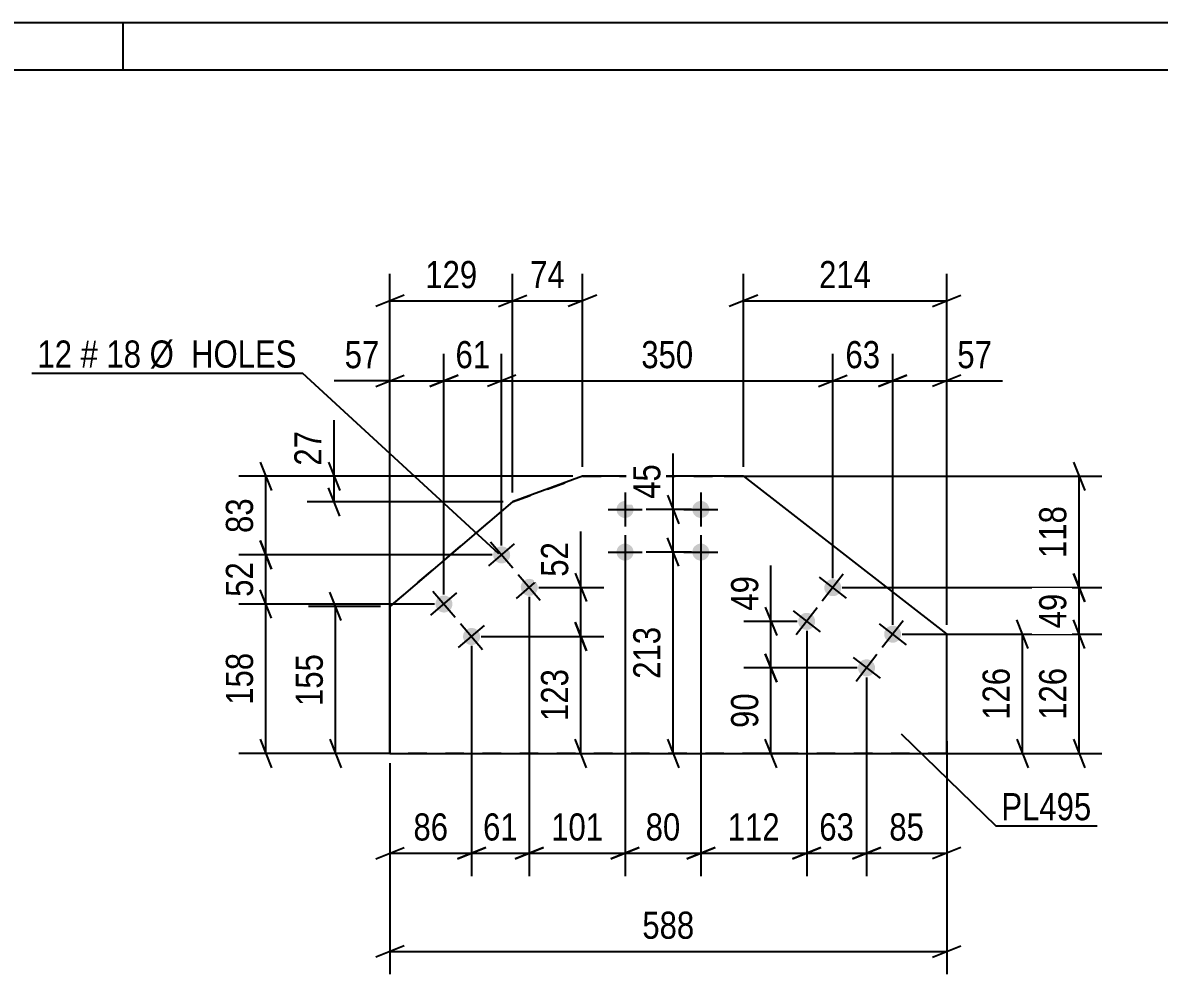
# Model space of a CAD drawing. Header units: millimetres. Extents: x 0 to 841, y 0 to 594.
# Drawn here: x 410.4 to 530.4, y 493.6 to 594 of the extents above; entities that cross this region are included whole.
import ezdxf

# ---------------------------------------------------------------- set-up
doc = ezdxf.new("R2010")
doc.units = ezdxf.units.MM
doc.linetypes.add('DXK_LINE_DOT2', pattern=[3.9198, 1.9599, -1.9599])
doc.styles.add('Arial Narrow', font='ARIALN.TTF', dxfattribs={"height": 0.2})

# ---------------------------------------------------------------- blocks, each defined once
blk = doc.blocks.new('Unknown-570386953-1113')
at = {"color": 5, "linetype": 'Continuous'}
for p, q in [((841, 594), (0, 594)), ((421, 589), (421, 594)), ((836, 589), (5, 589))]:
    blk.add_line(p, q, dxfattribs=at)
blk = doc.blocks.new('Bolt-570386953-1260 - 1209')
at = {"linetype": 'Continuous'}
for points in [[(460.27, 538.42), (460.41, 538.55), (460.57, 538.65), (460.75, 538.71), (460.93, 538.74), (461.12, 538.72), (461.3, 538.67), (461.47, 538.58), (461.61, 538.46), (461.73, 538.31), (461.81, 538.14), (461.85, 537.96), (461.86, 537.77), (461.82, 537.58), (461.75, 537.41), (461.65, 537.25), (461.51, 537.12), (461.35, 537.02), (461.17, 536.96), (460.99, 536.94), (460.8, 536.95), (460.62, 537), (460.45, 537.09), (460.31, 537.21), (460.19, 537.36), (460.11, 537.53), (460.07, 537.71), (460.06, 537.9), (460.1, 538.09), (460.17, 538.26)], [(463.19, 534.99), (463.33, 535.12), (463.49, 535.22), (463.66, 535.28), (463.85, 535.31), (464.04, 535.29), (464.22, 535.24), (464.38, 535.15), (464.53, 535.03), (464.64, 534.88), (464.72, 534.71), (464.77, 534.53), (464.77, 534.34), (464.74, 534.16), (464.67, 533.98), (464.56, 533.83), (464.43, 533.7), (464.27, 533.6), (464.09, 533.53), (463.9, 533.51), (463.72, 533.52), (463.54, 533.58), (463.37, 533.67), (463.23, 533.79), (463.11, 533.94), (463.03, 534.11), (462.99, 534.29), (462.98, 534.48), (463.01, 534.66), (463.08, 534.84)], [(454.18, 533.23), (454.32, 533.36), (454.48, 533.46), (454.66, 533.52), (454.84, 533.55), (455.03, 533.54), (455.21, 533.48), (455.38, 533.39), (455.52, 533.27), (455.63, 533.12), (455.72, 532.95), (455.76, 532.77), (455.77, 532.58), (455.73, 532.4), (455.66, 532.22), (455.56, 532.07), (455.42, 531.94), (455.26, 531.84), (455.08, 531.78), (454.9, 531.75), (454.71, 531.76), (454.53, 531.82), (454.36, 531.91), (454.22, 532.03), (454.1, 532.18), (454.02, 532.35), (453.98, 532.53), (453.97, 532.72), (454, 532.9), (454.08, 533.08)], [(457.1, 529.81), (457.24, 529.94), (457.4, 530.03), (457.57, 530.1), (457.76, 530.12), (457.95, 530.11), (458.13, 530.06), (458.29, 529.97), (458.44, 529.84), (458.55, 529.7), (458.63, 529.53), (458.68, 529.34), (458.68, 529.16), (458.65, 528.97), (458.58, 528.8), (458.47, 528.64), (458.34, 528.51), (458.18, 528.41), (458, 528.35), (457.81, 528.32), (457.62, 528.34), (457.44, 528.39), (457.28, 528.48), (457.14, 528.6), (457.02, 528.75), (456.94, 528.92), (456.89, 529.1), (456.89, 529.29), (456.92, 529.48), (456.99, 529.65)]]:
    blk.add_hatch(color=1, dxfattribs=at).paths.add_polyline_path(points)
at = {"color": 1, "linetype": 'Continuous'}
for p, q in [((459.59, 536.67), (462.33, 539)), ((459.79, 539.21), (462.13, 536.46)), ((462.51, 533.24), (465.25, 535.58)), ((462.71, 535.78), (465.04, 533.04)), ((453.7, 534.02), (456.04, 531.28)), ((453.5, 531.48), (456.24, 533.82)), ((456.42, 528.06), (459.16, 530.39)), ((456.62, 530.59), (458.95, 527.85))]:
    blk.add_line(p, q, dxfattribs=at)
blk = doc.blocks.new('Part-570386953-1227 - 1209')
at = {"color": 2, "linetype": 'Continuous'}
for p, q in [((469.49, 546.13), (462.12, 543.42)), ((486.49, 546.13), (469.49, 546.13)), ((469.49, 546.13), (469.49, 546.13)), ((486.49, 546.13), (507.94, 529.47)), ((462.12, 543.42), (449.17, 532.4)), ((462.12, 543.42), (462.12, 543.42)), ((449.17, 532.4), (449.17, 516.87)), ((449.17, 532.4), (449.17, 532.4)), ((507.94, 516.87), (507.94, 529.47)), ((449.17, 516.87), (507.94, 516.87)), ((449.17, 516.87), (449.17, 516.87)), ((507.94, 516.87), (507.94, 516.87))]:
    blk.add_line(p, q, dxfattribs=at)
at = {"color": 7, "linetype": 'DXK_LINE_DOT2'}
for p, q in [((462.12, 543.42), (469.49, 546.13)), ((469.49, 546.13), (486.49, 546.13)), ((449.17, 532.4), (462.12, 543.42)), ((449.17, 516.87), (449.17, 532.4)), ((507.94, 516.87), (507.94, 529.47)), ((507.94, 516.87), (449.17, 516.87))]:
    blk.add_line(p, q, dxfattribs=at)
blk = doc.blocks.new('Bolt-570386953-8727 - 1209')
at = {"linetype": 'Continuous'}
for points in [[(495.23, 534.96), (495.37, 535.09), (495.53, 535.19), (495.7, 535.25), (495.89, 535.28), (496.08, 535.26), (496.26, 535.21), (496.42, 535.12), (496.57, 535), (496.68, 534.85), (496.76, 534.68), (496.81, 534.5), (496.81, 534.31), (496.78, 534.12), (496.71, 533.95), (496.6, 533.79), (496.47, 533.66), (496.31, 533.56), (496.13, 533.5), (495.94, 533.48), (495.76, 533.49), (495.57, 533.54), (495.41, 533.63), (495.27, 533.75), (495.15, 533.9), (495.07, 534.07), (495.02, 534.25), (495.02, 534.44), (495.05, 534.63), (495.12, 534.8)], [(492.47, 531.4), (492.61, 531.53), (492.77, 531.63), (492.94, 531.7), (493.13, 531.72), (493.32, 531.71), (493.5, 531.65), (493.66, 531.56), (493.81, 531.44), (493.92, 531.29), (494, 531.12), (494.05, 530.94), (494.05, 530.75), (494.02, 530.57), (493.95, 530.39), (493.84, 530.24), (493.71, 530.11), (493.55, 530.01), (493.37, 529.95), (493.18, 529.92), (493, 529.94), (492.81, 529.99), (492.65, 530.08), (492.51, 530.2), (492.39, 530.35), (492.31, 530.52), (492.26, 530.7), (492.26, 530.89), (492.29, 531.07), (492.36, 531.25)], [(501.55, 530.05), (501.68, 530.18), (501.84, 530.28), (502.02, 530.34), (502.21, 530.37), (502.4, 530.35), (502.58, 530.3), (502.74, 530.21), (502.89, 530.09), (503, 529.94), (503.08, 529.77), (503.13, 529.59), (503.13, 529.4), (503.1, 529.22), (503.03, 529.04), (502.92, 528.89), (502.79, 528.76), (502.63, 528.66), (502.45, 528.59), (502.26, 528.57), (502.07, 528.58), (501.89, 528.64), (501.73, 528.73), (501.58, 528.85), (501.47, 529), (501.39, 529.17), (501.34, 529.35), (501.34, 529.54), (501.37, 529.72), (501.44, 529.9)], [(498.79, 526.5), (498.92, 526.63), (499.08, 526.73), (499.26, 526.79), (499.45, 526.81), (499.64, 526.8), (499.82, 526.75), (499.98, 526.66), (500.13, 526.54), (500.24, 526.39), (500.32, 526.22), (500.37, 526.03), (500.37, 525.85), (500.34, 525.66), (500.27, 525.49), (500.16, 525.33), (500.03, 525.2), (499.87, 525.1), (499.69, 525.04), (499.5, 525.01), (499.31, 525.03), (499.13, 525.08), (498.97, 525.17), (498.82, 525.29), (498.71, 525.44), (498.63, 525.61), (498.58, 525.79), (498.58, 525.98), (498.61, 526.17), (498.68, 526.34)]]:
    blk.add_hatch(color=1, dxfattribs=at).paths.add_polyline_path(points)
at = {"color": 1, "linetype": 'Continuous'}
for p, q in [((494.49, 535.48), (497.34, 533.27)), ((497.02, 535.8), (494.81, 532.95)), ((491.73, 531.93), (494.58, 529.72)), ((494.26, 532.24), (492.05, 529.4)), ((500.81, 530.57), (503.66, 528.36)), ((503.34, 530.89), (501.13, 528.05)), ((498.05, 527.02), (500.9, 524.81)), ((500.58, 527.34), (498.37, 524.49))]:
    blk.add_line(p, q, dxfattribs=at)
blk = doc.blocks.new('Bolt-570386953-8728 - 1209')
at = {"linetype": 'Continuous'}
for points in [[(473.3, 543.21), (473.44, 543.34), (473.6, 543.44), (473.77, 543.5), (473.96, 543.53), (474.15, 543.52), (474.33, 543.46), (474.49, 543.37), (474.64, 543.25), (474.75, 543.1), (474.83, 542.93), (474.88, 542.75), (474.88, 542.56), (474.85, 542.38), (474.78, 542.2), (474.67, 542.05), (474.54, 541.92), (474.38, 541.82), (474.2, 541.76), (474.01, 541.73), (473.83, 541.74), (473.65, 541.8), (473.48, 541.89), (473.34, 542.01), (473.22, 542.16), (473.14, 542.33), (473.1, 542.51), (473.09, 542.7), (473.12, 542.88), (473.19, 543.06)], [(481.3, 543.21), (481.44, 543.34), (481.6, 543.44), (481.77, 543.5), (481.96, 543.53), (482.15, 543.52), (482.33, 543.46), (482.49, 543.37), (482.64, 543.25), (482.75, 543.1), (482.83, 542.93), (482.88, 542.75), (482.88, 542.56), (482.85, 542.38), (482.78, 542.2), (482.67, 542.05), (482.54, 541.92), (482.38, 541.82), (482.2, 541.76), (482.01, 541.73), (481.83, 541.74), (481.65, 541.8), (481.48, 541.89), (481.34, 542.01), (481.22, 542.16), (481.14, 542.33), (481.1, 542.51), (481.09, 542.7), (481.12, 542.88), (481.19, 543.06)], [(473.3, 538.71), (473.44, 538.84), (473.6, 538.94), (473.77, 539), (473.96, 539.03), (474.15, 539.02), (474.33, 538.96), (474.49, 538.87), (474.64, 538.75), (474.75, 538.6), (474.83, 538.43), (474.88, 538.25), (474.88, 538.06), (474.85, 537.88), (474.78, 537.7), (474.67, 537.55), (474.54, 537.42), (474.38, 537.32), (474.2, 537.26), (474.01, 537.23), (473.83, 537.24), (473.65, 537.3), (473.48, 537.39), (473.34, 537.51), (473.22, 537.66), (473.14, 537.83), (473.1, 538.01), (473.09, 538.2), (473.12, 538.38), (473.19, 538.56)], [(481.3, 538.71), (481.44, 538.84), (481.6, 538.94), (481.77, 539), (481.96, 539.03), (482.15, 539.02), (482.33, 538.96), (482.49, 538.87), (482.64, 538.75), (482.75, 538.6), (482.83, 538.43), (482.88, 538.25), (482.88, 538.06), (482.85, 537.88), (482.78, 537.7), (482.67, 537.55), (482.54, 537.42), (482.38, 537.32), (482.2, 537.26), (482.01, 537.23), (481.83, 537.24), (481.65, 537.3), (481.48, 537.39), (481.34, 537.51), (481.22, 537.66), (481.14, 537.83), (481.1, 538.01), (481.09, 538.2), (481.12, 538.38), (481.19, 538.56)]]:
    blk.add_hatch(color=1, dxfattribs=at).paths.add_polyline_path(points)
at = {"color": 1, "linetype": 'Continuous'}
for p, q in [((473.99, 544.43), (473.99, 540.83)), ((481.99, 544.43), (481.99, 540.83)), ((472.19, 542.63), (475.79, 542.63)), ((480.19, 542.63), (483.79, 542.63)), ((473.99, 539.93), (473.99, 536.33)), ((481.99, 539.93), (481.99, 536.33)), ((472.19, 538.13), (475.79, 538.13)), ((480.19, 538.13), (483.79, 538.13))]:
    blk.add_line(p, q, dxfattribs=at)
blk = doc.blocks.new('StraightDimension-570386953-27537 - 1209')
at = {"color": 7, "linetype": 'Continuous'}
for p, q in [((473.99, 537.13), (473.99, 503.94)), ((463.88, 533.41), (463.88, 503.94)), ((462.38, 505.74), (465.38, 506.94)), ((463.88, 506.34), (473.99, 506.34)), ((475.49, 506.94), (472.49, 505.74))]:
    blk.add_line(p, q, dxfattribs=at)
at = {"color": 0}
blk.add_wipeout([(472.27, 507.09), (472.27, 511.29), (465.59, 511.29), (465.59, 507.09)], dxfattribs=at)
at = {"color": 3, "style": 'Arial Narrow'}
blk.add_text('101', height=2.863, dxfattribs=at).set_placement((466.19, 507.69))
blk = doc.blocks.new('StraightDimension-570386953-27522 - 1209')
at = {"color": 7, "linetype": 'Continuous'}
for p, q in [((486.49, 547.13), (486.49, 567.49)), ((507.94, 530.47), (507.94, 567.49)), ((487.99, 565.24), (484.99, 564.04)), ((506.44, 564.04), (509.44, 565.24)), ((486.49, 564.64), (507.94, 564.64))]:
    blk.add_line(p, q, dxfattribs=at)
at = {"color": 0}
blk.add_wipeout([(500.55, 565.39), (500.55, 569.59), (493.87, 569.59), (493.87, 565.39)], dxfattribs=at)
at = {"color": 3, "style": 'Arial Narrow'}
blk.add_text('214', height=2.863, dxfattribs=at).set_placement((494.47, 565.99))
blk = doc.blocks.new('StraightDimension-570386953-27725 - 1209')
at = {"color": 7, "linetype": 'Continuous'}
for p, q in [((479.06, 542.63), (479.06, 548.54)), ((479.06, 542.63), (479.06, 548.54)), ((478.46, 544.13), (479.66, 541.13)), ((480.99, 542.63), (476.21, 542.63)), ((479.06, 538.13), (479.06, 542.63)), ((479.66, 536.63), (478.46, 539.63)), ((480.99, 538.13), (476.21, 538.13))]:
    blk.add_line(p, q, dxfattribs=at)
at = {"color": 0}
blk.add_wipeout([(478.31, 548.01), (474.11, 548.01), (474.11, 543.15), (478.31, 543.15)], dxfattribs=at)
at = {"color": 3, "style": 'Arial Narrow'}
blk.add_text('45', height=2.863, rotation=90.0002, dxfattribs=at).set_placement((477.71, 543.75))
blk = doc.blocks.new('StraightDimension-570386953-27695 - 1209')
at = {"color": 7, "linetype": 'Continuous'}
for p, q in [((489.39, 530.82), (489.39, 536.73)), ((489.39, 530.82), (489.39, 536.73)), ((488.79, 532.32), (489.99, 529.32)), ((492.16, 530.82), (486.54, 530.82)), ((489.39, 525.91), (489.39, 530.82)), ((489.99, 524.41), (488.79, 527.41)), ((498.48, 525.91), (486.54, 525.91))]:
    blk.add_line(p, q, dxfattribs=at)
at = {"color": 0}
blk.add_wipeout([(488.64, 536.2), (484.44, 536.2), (484.44, 531.35), (488.64, 531.35)], dxfattribs=at)
at = {"color": 3, "style": 'Arial Narrow'}
blk.add_text('49', height=2.863, rotation=90.0002, dxfattribs=at).set_placement((488.04, 531.95))
blk = doc.blocks.new('StraightDimension-570386953-27213 - 1209')
at = {"color": 7, "linetype": 'Continuous'}
for p, q in [((502.24, 530.47), (502.24, 559.04)), ((507.94, 530.47), (507.94, 559.04)), ((500.74, 555.59), (503.74, 556.79)), ((509.44, 556.79), (506.44, 555.59)), ((502.24, 556.19), (507.94, 556.19)), ((507.94, 556.19), (513.84, 556.19)), ((507.94, 556.19), (513.84, 556.19))]:
    blk.add_line(p, q, dxfattribs=at)
at = {"color": 0}
blk.add_wipeout([(513.32, 556.94), (513.32, 561.14), (508.46, 561.14), (508.46, 556.94)], dxfattribs=at)
at = {"color": 3, "style": 'Arial Narrow'}
blk.add_text('57', height=2.863, dxfattribs=at).set_placement((509.06, 557.54))
blk = doc.blocks.new('StraightDimension-570386953-27214 - 1209')
at = {"color": 7, "linetype": 'Continuous'}
for p, q in [((495.92, 535.38), (495.92, 559.04)), ((502.24, 530.47), (502.24, 559.04)), ((494.42, 555.59), (497.42, 556.79)), ((503.74, 556.79), (500.74, 555.59)), ((495.92, 556.19), (502.24, 556.19))]:
    blk.add_line(p, q, dxfattribs=at)
at = {"color": 0}
blk.add_wipeout([(501.5, 556.94), (501.5, 561.14), (496.65, 561.14), (496.65, 556.94)], dxfattribs=at)
at = {"color": 3, "style": 'Arial Narrow'}
blk.add_text('63', height=2.863, dxfattribs=at).set_placement((497.25, 557.54))
blk = doc.blocks.new('StraightDimension-570386953-27215 - 1209')
at = {"color": 7, "linetype": 'Continuous'}
for p, q in [((460.96, 538.84), (460.96, 559.04)), ((495.92, 535.38), (495.92, 559.04)), ((462.46, 556.79), (459.46, 555.59)), ((494.42, 555.59), (497.42, 556.79)), ((460.96, 556.19), (495.92, 556.19))]:
    blk.add_line(p, q, dxfattribs=at)
at = {"color": 0}
blk.add_wipeout([(481.78, 556.94), (481.78, 561.14), (475.1, 561.14), (475.1, 556.94)], dxfattribs=at)
at = {"color": 3, "style": 'Arial Narrow'}
blk.add_text('350', height=2.863, dxfattribs=at).set_placement((475.7, 557.54))
blk = doc.blocks.new('StraightDimension-570386953-27487 - 1209')
at = {"color": 7, "linetype": 'Continuous'}
for p, q in [((516.54, 527.97), (515.34, 530.97)), ((508.94, 529.47), (518.34, 529.47)), ((515.94, 516.87), (515.94, 529.47)), ((515.34, 518.37), (516.54, 515.37)), ((508.94, 516.87), (518.34, 516.87))]:
    blk.add_line(p, q, dxfattribs=at)
at = {"color": 0}
blk.add_wipeout([(515.19, 526.52), (510.99, 526.52), (510.99, 519.83), (515.19, 519.83)], dxfattribs=at)
at = {"color": 3, "style": 'Arial Narrow'}
blk.add_text('126', height=2.863, rotation=90.0002, dxfattribs=at).set_placement((514.59, 520.43))
blk = doc.blocks.new('StraightDimension-570386953-27216 - 1209')
at = {"color": 7, "linetype": 'Continuous'}
for p, q in [((454.87, 533.65), (454.87, 559.04)), ((460.96, 538.84), (460.96, 559.04)), ((453.37, 555.59), (456.37, 556.79)), ((462.46, 556.79), (459.46, 555.59)), ((454.87, 556.19), (460.96, 556.19))]:
    blk.add_line(p, q, dxfattribs=at)
at = {"color": 0}
blk.add_wipeout([(460.34, 556.94), (460.34, 561.14), (455.49, 561.14), (455.49, 556.94)], dxfattribs=at)
at = {"color": 3, "style": 'Arial Narrow'}
blk.add_text('61', height=2.863, dxfattribs=at).set_placement((456.09, 557.54))
blk = doc.blocks.new('StraightDimension-570386953-27345 - 1209')
at = {"color": 7, "linetype": 'Continuous'}
for p, q in [((521.31, 547.63), (522.51, 544.63)), ((484.44, 546.13), (524.31, 546.13)), ((521.91, 534.38), (521.91, 546.13)), ((522.51, 532.88), (521.31, 535.88)), ((496.92, 534.38), (524.31, 534.38))]:
    blk.add_line(p, q, dxfattribs=at)
at = {"color": 0}
blk.add_wipeout([(521.16, 543.59), (516.96, 543.59), (516.96, 536.91), (521.16, 536.91)], dxfattribs=at)
at = {"color": 3, "style": 'Arial Narrow'}
blk.add_text('118', height=2.863, rotation=90.0002, dxfattribs=at).set_placement((520.56, 537.51))
blk = doc.blocks.new('StraightDimension-570386953-27217 - 1209')
at = {"color": 7, "linetype": 'Continuous'}
for p, q in [((449.17, 517.87), (449.17, 559.04)), ((454.87, 533.65), (454.87, 559.04)), ((447.67, 555.59), (450.67, 556.79)), ((456.37, 556.79), (453.37, 555.59)), ((449.17, 556.19), (443.27, 556.19)), ((449.17, 556.19), (443.27, 556.19)), ((449.17, 556.19), (454.87, 556.19))]:
    blk.add_line(p, q, dxfattribs=at)
at = {"color": 0}
blk.add_wipeout([(448.65, 556.94), (448.65, 561.14), (443.79, 561.14), (443.79, 556.94)], dxfattribs=at)
at = {"color": 3, "style": 'Arial Narrow'}
blk.add_text('57', height=2.863, dxfattribs=at).set_placement((444.39, 557.54))
blk = doc.blocks.new('StraightDimension-570386953-27347 - 1209')
at = {"color": 7, "linetype": 'Continuous'}
for p, q in [((522.51, 527.97), (521.31, 530.97)), ((503.24, 529.47), (524.31, 529.47)), ((521.91, 516.87), (521.91, 529.47)), ((521.31, 518.37), (522.51, 515.37)), ((507.56, 516.87), (524.31, 516.87))]:
    blk.add_line(p, q, dxfattribs=at)
at = {"color": 0}
blk.add_wipeout([(521.16, 526.51), (516.96, 526.51), (516.96, 519.83), (521.16, 519.83)], dxfattribs=at)
at = {"color": 3, "style": 'Arial Narrow'}
blk.add_text('126', height=2.863, rotation=90.0002, dxfattribs=at).set_placement((520.56, 520.43))
blk = doc.blocks.new('StraightDimension-570386953-27283 - 1209')
at = {"color": 7, "linetype": 'Continuous'}
for p, q in [((435.46, 547.63), (436.66, 544.63)), ((468.49, 546.13), (433.21, 546.13)), ((436.06, 537.84), (436.06, 546.13)), ((436.66, 536.34), (435.46, 539.34)), ((459.96, 537.84), (433.21, 537.84))]:
    blk.add_line(p, q, dxfattribs=at)
at = {"color": 0}
blk.add_wipeout([(435.31, 544.41), (431.11, 544.41), (431.11, 539.55), (435.31, 539.55)], dxfattribs=at)
at = {"color": 3, "style": 'Arial Narrow'}
blk.add_text('83', height=2.863, rotation=90.0002, dxfattribs=at).set_placement((434.71, 540.15))
blk = doc.blocks.new('StraightDimension-570386953-27539 - 1209')
at = {"color": 7, "linetype": 'Continuous'}
for p, q in [((457.79, 528.22), (457.79, 503.94)), ((449.17, 515.87), (449.17, 503.94)), ((447.67, 505.74), (450.67, 506.94)), ((449.17, 506.34), (457.79, 506.34)), ((459.29, 506.94), (456.29, 505.74))]:
    blk.add_line(p, q, dxfattribs=at)
at = {"color": 0}
blk.add_wipeout([(455.91, 507.09), (455.91, 511.29), (451.05, 511.29), (451.05, 507.09)], dxfattribs=at)
at = {"color": 3, "style": 'Arial Narrow'}
blk.add_text('86', height=2.863, dxfattribs=at).set_placement((451.65, 507.69))
blk = doc.blocks.new('StraightDimension-570386953-27284 - 1209')
at = {"color": 7, "linetype": 'Continuous'}
for p, q in [((435.46, 539.34), (436.66, 536.34)), ((459.96, 537.84), (433.21, 537.84)), ((436.06, 532.65), (436.06, 537.84)), ((436.66, 531.15), (435.46, 534.15)), ((453.87, 532.65), (433.21, 532.65))]:
    blk.add_line(p, q, dxfattribs=at)
at = {"color": 0}
blk.add_wipeout([(435.31, 537.67), (431.11, 537.67), (431.11, 532.81), (435.31, 532.81)], dxfattribs=at)
at = {"color": 3, "style": 'Arial Narrow'}
blk.add_text('52', height=2.863, rotation=90.0002, dxfattribs=at).set_placement((434.71, 533.41))
blk = doc.blocks.new('StraightDimension-570386953-27534 - 1209')
at = {"color": 7, "linetype": 'Continuous'}
for p, q in [((493.16, 529.82), (493.16, 503.94)), ((499.48, 524.91), (499.48, 503.94)), ((491.66, 505.74), (494.66, 506.94)), ((493.16, 506.34), (499.48, 506.34)), ((500.98, 506.94), (497.98, 505.74))]:
    blk.add_line(p, q, dxfattribs=at)
at = {"color": 0}
blk.add_wipeout([(498.74, 507.09), (498.74, 511.29), (493.89, 511.29), (493.89, 507.09)], dxfattribs=at)
at = {"color": 3, "style": 'Arial Narrow'}
blk.add_text('63', height=2.863, dxfattribs=at).set_placement((494.49, 507.69))
blk = doc.blocks.new('StraightDimension-570386953-27285 - 1209')
at = {"color": 7, "linetype": 'Continuous'}
for p, q in [((436.66, 531.15), (435.46, 534.15)), ((453.87, 532.65), (433.21, 532.65)), ((436.06, 516.87), (436.06, 532.65)), ((435.46, 518.37), (436.66, 515.37)), ((449.18, 516.87), (433.21, 516.87))]:
    blk.add_line(p, q, dxfattribs=at)
at = {"color": 0}
blk.add_wipeout([(435.31, 528.1), (431.11, 528.1), (431.11, 521.42), (435.31, 521.42)], dxfattribs=at)
at = {"color": 3, "style": 'Arial Narrow'}
blk.add_text('158', height=2.863, rotation=90.0002, dxfattribs=at).set_placement((434.71, 522.02))
blk = doc.blocks.new('StraightDimension-570386953-27346 - 1209')
at = {"color": 7, "linetype": 'Continuous'}
for p, q in [((521.31, 535.88), (522.51, 532.88)), ((496.92, 534.38), (524.31, 534.38)), ((521.91, 529.47), (521.91, 534.38)), ((522.51, 527.97), (521.31, 530.97)), ((503.24, 529.47), (524.31, 529.47))]:
    blk.add_line(p, q, dxfattribs=at)
at = {"color": 0}
blk.add_wipeout([(521.16, 534.35), (516.96, 534.35), (516.96, 529.49), (521.16, 529.49)], dxfattribs=at)
at = {"color": 3, "style": 'Arial Narrow'}
blk.add_text('49', height=2.863, rotation=90.0002, dxfattribs=at).set_placement((520.56, 530.09))
blk = doc.blocks.new('StraightDimension-570386953-27494 - 1209')
at = {"color": 7, "linetype": 'Continuous'}
for p, q in [((444.03, 530.9), (442.83, 533.9)), ((448.17, 532.4), (440.58, 532.4)), ((443.43, 516.87), (443.43, 532.4)), ((442.83, 518.37), (444.03, 515.37)), ((448.17, 516.87), (440.58, 516.87))]:
    blk.add_line(p, q, dxfattribs=at)
at = {"color": 0}
blk.add_wipeout([(442.68, 527.98), (438.48, 527.98), (438.48, 521.29), (442.68, 521.29)], dxfattribs=at)
at = {"color": 3, "style": 'Arial Narrow'}
blk.add_text('155', height=2.863, rotation=90.0002, dxfattribs=at).set_placement((442.08, 521.89))
blk = doc.blocks.new('StraightDimension-570386953-27501 - 1209')
at = {"color": 7, "linetype": 'Continuous'}
for p, q in [((462.12, 544.42), (462.12, 567.49)), ((469.49, 547.13), (469.49, 567.49)), ((460.62, 564.04), (463.62, 565.24)), ((470.99, 565.24), (467.99, 564.04)), ((462.12, 564.64), (469.49, 564.64))]:
    blk.add_line(p, q, dxfattribs=at)
at = {"color": 0}
blk.add_wipeout([(468.23, 565.39), (468.23, 569.59), (463.37, 569.59), (463.37, 565.39)], dxfattribs=at)
at = {"color": 3, "style": 'Arial Narrow'}
blk.add_text('74', height=2.863, dxfattribs=at).set_placement((463.97, 565.99))
blk = doc.blocks.new('StraightDimension-570386953-27502 - 1209')
at = {"color": 7, "linetype": 'Continuous'}
for p, q in [((449.17, 533.4), (449.17, 567.49)), ((462.12, 544.42), (462.12, 567.49)), ((450.67, 565.24), (447.67, 564.04)), ((460.62, 564.04), (463.62, 565.24)), ((449.17, 564.64), (462.12, 564.64))]:
    blk.add_line(p, q, dxfattribs=at)
at = {"color": 0}
blk.add_wipeout([(458.99, 565.39), (458.99, 569.59), (452.3, 569.59), (452.3, 565.39)], dxfattribs=at)
at = {"color": 3, "style": 'Arial Narrow'}
blk.add_text('129', height=2.863, dxfattribs=at).set_placement((452.9, 565.99))
blk = doc.blocks.new('StraightDimension-570386953-27533 - 1209')
at = {"color": 7, "linetype": 'Continuous'}
for p, q in [((499.48, 524.91), (499.48, 503.94)), ((507.94, 518.18), (507.94, 503.94)), ((497.98, 505.74), (500.98, 506.94)), ((499.48, 506.34), (507.94, 506.34)), ((509.44, 506.94), (506.44, 505.74))]:
    blk.add_line(p, q, dxfattribs=at)
at = {"color": 0}
blk.add_wipeout([(506.13, 507.09), (506.13, 511.29), (501.28, 511.29), (501.28, 507.09)], dxfattribs=at)
at = {"color": 3, "style": 'Arial Narrow'}
blk.add_text('85', height=2.863, dxfattribs=at).set_placement((501.88, 507.69))
blk = doc.blocks.new('StraightDimension-570386953-27535 - 1209')
at = {"color": 7, "linetype": 'Continuous'}
for p, q in [((481.99, 537.13), (481.99, 503.94)), ((493.16, 529.82), (493.16, 503.94)), ((480.49, 505.74), (483.49, 506.94)), ((481.99, 506.34), (493.16, 506.34)), ((494.66, 506.94), (491.66, 505.74))]:
    blk.add_line(p, q, dxfattribs=at)
at = {"color": 0}
blk.add_wipeout([(490.91, 507.09), (490.91, 511.29), (484.23, 511.29), (484.23, 507.09)], dxfattribs=at)
at = {"color": 3, "style": 'Arial Narrow'}
blk.add_text('112', height=2.863, dxfattribs=at).set_placement((484.83, 507.69))
blk = doc.blocks.new('StraightDimension-570386953-27536 - 1209')
at = {"color": 7, "linetype": 'Continuous'}
for p, q in [((473.99, 537.13), (473.99, 503.94)), ((481.99, 537.13), (481.99, 503.94)), ((472.49, 505.74), (475.49, 506.94)), ((473.99, 506.34), (481.99, 506.34)), ((483.49, 506.94), (480.49, 505.74))]:
    blk.add_line(p, q, dxfattribs=at)
at = {"color": 0}
blk.add_wipeout([(480.42, 507.09), (480.42, 511.29), (475.56, 511.29), (475.56, 507.09)], dxfattribs=at)
at = {"color": 3, "style": 'Arial Narrow'}
blk.add_text('80', height=2.863, dxfattribs=at).set_placement((476.16, 507.69))
blk = doc.blocks.new('StraightDimension-570386953-27538 - 1209')
at = {"color": 7, "linetype": 'Continuous'}
for p, q in [((463.88, 533.41), (463.88, 503.94)), ((457.79, 528.22), (457.79, 503.94)), ((456.29, 505.74), (459.29, 506.94)), ((457.79, 506.34), (463.88, 506.34)), ((465.38, 506.94), (462.38, 505.74))]:
    blk.add_line(p, q, dxfattribs=at)
at = {"color": 0}
blk.add_wipeout([(463.26, 507.09), (463.26, 511.29), (458.4, 511.29), (458.4, 507.09)], dxfattribs=at)
at = {"color": 3, "style": 'Arial Narrow'}
blk.add_text('61', height=2.863, dxfattribs=at).set_placement((459, 507.69))
blk = doc.blocks.new('StraightDimension-570386953-27588 - 1209')
at = {"color": 7, "linetype": 'Continuous'}
for p, q in [((449.17, 515.87), (449.17, 493.57)), ((507.94, 515.87), (507.94, 493.57)), ((450.67, 496.57), (447.67, 495.37)), ((449.17, 495.97), (507.94, 495.97)), ((506.44, 495.37), (509.44, 496.57))]:
    blk.add_line(p, q, dxfattribs=at)
at = {"color": 0}
blk.add_wipeout([(481.9, 496.72), (481.9, 500.92), (475.21, 500.92), (475.21, 496.72)], dxfattribs=at)
at = {"color": 3, "style": 'Arial Narrow'}
blk.add_text('588', height=2.863, dxfattribs=at).set_placement((475.81, 497.32))
blk = doc.blocks.new('StraightDimension-570386953-27665 - 1209')
at = {"color": 7, "linetype": 'Continuous'}
for p, q in [((469.33, 534.41), (469.33, 540.32)), ((469.33, 534.41), (469.33, 540.32)), ((468.73, 535.91), (469.93, 532.91)), ((464.88, 534.41), (471.73, 534.41)), ((469.33, 529.22), (469.33, 534.41)), ((469.93, 527.72), (468.73, 530.72)), ((458.79, 529.22), (471.73, 529.22))]:
    blk.add_line(p, q, dxfattribs=at)
at = {"color": 0}
blk.add_wipeout([(468.58, 539.79), (464.38, 539.79), (464.38, 534.93), (468.58, 534.93)], dxfattribs=at)
at = {"color": 3, "style": 'Arial Narrow'}
blk.add_text('52', height=2.863, rotation=90.0002, dxfattribs=at).set_placement((467.98, 535.53))
blk = doc.blocks.new('StraightDimension-570386953-27666 - 1209')
at = {"color": 7, "linetype": 'Continuous'}
for p, q in [((468.73, 530.72), (469.93, 527.72)), ((458.79, 529.22), (471.73, 529.22)), ((469.33, 516.87), (469.33, 529.22)), ((469.93, 515.37), (468.73, 518.37)), ((462.31, 516.87), (471.73, 516.87))]:
    blk.add_line(p, q, dxfattribs=at)
at = {"color": 0}
blk.add_wipeout([(468.58, 526.39), (464.38, 526.39), (464.38, 519.71), (468.58, 519.71)], dxfattribs=at)
at = {"color": 3, "style": 'Arial Narrow'}
blk.add_text('123', height=2.863, rotation=90.0002, dxfattribs=at).set_placement((467.98, 520.31))
blk = doc.blocks.new('StraightDimension-570386953-27696 - 1209')
at = {"color": 7, "linetype": 'Continuous'}
for p, q in [((488.79, 527.41), (489.99, 524.41)), ((498.48, 525.91), (486.54, 525.91)), ((489.39, 516.87), (489.39, 525.91)), ((489.99, 515.37), (488.79, 518.37)), ((490.46, 516.87), (486.54, 516.87))]:
    blk.add_line(p, q, dxfattribs=at)
at = {"color": 0}
blk.add_wipeout([(488.64, 523.82), (484.44, 523.82), (484.44, 518.97), (488.64, 518.97)], dxfattribs=at)
at = {"color": 3, "style": 'Arial Narrow'}
blk.add_text('90', height=2.863, rotation=90.0002, dxfattribs=at).set_placement((488.04, 519.57))
blk = doc.blocks.new('StraightDimension-570386953-27726 - 1209')
at = {"color": 7, "linetype": 'Continuous'}
for p, q in [((479.66, 536.63), (478.46, 539.63)), ((480.99, 538.13), (476.21, 538.13)), ((479.06, 516.87), (479.06, 538.13)), ((478.46, 518.37), (479.66, 515.37)), ((478.68, 516.87), (481.46, 516.87))]:
    blk.add_line(p, q, dxfattribs=at)
at = {"color": 0}
blk.add_wipeout([(478.31, 530.84), (474.11, 530.84), (474.11, 524.16), (478.31, 524.16)], dxfattribs=at)
at = {"color": 3, "style": 'Arial Narrow'}
blk.add_text('213', height=2.863, rotation=90.0002, dxfattribs=at).set_placement((477.71, 524.76))
blk = doc.blocks.new('StraightDimension-570386953-27755 - 1209')
at = {"color": 7, "linetype": 'Continuous'}
for p, q in [((443.29, 546.13), (443.29, 552.04)), ((443.29, 546.13), (443.29, 552.04)), ((442.69, 547.63), (443.89, 544.63)), ((468.49, 546.13), (440.44, 546.13)), ((443.29, 543.42), (443.29, 546.13)), ((443.89, 541.92), (442.69, 544.92)), ((461.12, 543.42), (440.44, 543.42))]:
    blk.add_line(p, q, dxfattribs=at)
at = {"color": 0}
blk.add_wipeout([(442.54, 551.51), (438.34, 551.51), (438.34, 546.65), (442.54, 546.65)], dxfattribs=at)
at = {"color": 3, "style": 'Arial Narrow'}
blk.add_text('27', height=2.863, rotation=90.0002, dxfattribs=at).set_placement((441.94, 547.25))
blk = doc.blocks.new('Mark-570386953-27592 - 1209')
at = {"color": 30, "linetype": 'Continuous'}
for p, q in [((503.13, 518.96), (513.11, 509.23)), ((513.11, 509.23), (523.81, 509.23))]:
    blk.add_line(p, q, dxfattribs=at)
at = {"color": 0}
blk.add_wipeout([(523.21, 509.83), (523.21, 512.83), (513.71, 512.83), (513.71, 509.83)], dxfattribs=at)
blk.add_wipeout([(523.21, 509.83), (523.21, 512.83), (513.71, 512.83), (513.71, 509.83)], dxfattribs=at)
at = {"color": 3, "style": 'Arial Narrow'}
blk.add_text('PL495', height=2.863, dxfattribs=at).set_placement((513.71, 509.83))
blk = doc.blocks.new('MarkSet-570386953-27643 - 1209')
at = {"color": 7, "linetype": 'Continuous'}
for p in [(411.36, 557), (460.65, 537.95)]:
    blk.add_line(p, (439.93, 557), dxfattribs=at)
at = {"color": 0}
for points in [[(415.62, 557.6), (415.62, 560.6), (411.96, 560.6), (411.96, 557.6)], [(418.34, 557.6), (418.34, 560.6), (416.52, 560.6), (416.52, 557.6)], [(422.9, 557.6), (422.9, 560.6), (419.24, 560.6), (419.24, 557.6)], [(439.33, 557.6), (439.33, 560.6), (423.8, 560.6), (423.8, 557.6)]]:
    blk.add_wipeout(points, dxfattribs=at)
for points in [[(415.62, 557.6), (415.62, 560.6), (411.96, 560.6), (411.96, 557.6)], [(418.34, 557.6), (418.34, 560.6), (416.52, 560.6), (416.52, 557.6)], [(422.9, 557.6), (422.9, 560.6), (419.24, 560.6), (419.24, 557.6)], [(439.33, 557.6), (439.33, 560.6), (423.8, 560.6), (423.8, 557.6)]]:
    blk.add_wipeout(points, dxfattribs=at)
at = {"color": 3, "style": 'Arial Narrow'}
for s, height, p in [('12', 2.863, (411.96, 557.6)), ('#', 2.86, (416.52, 557.6)), ('18', 2.863, (419.24, 557.6)), ('Ø  HOLES', 2.863, (423.8, 557.6))]:
    blk.add_text(s, height=height, dxfattribs=at).set_placement(p)

msp = doc.modelspace()

# ---------------------------------------------------------------- block references
for name in ['Unknown-570386953-1113', 'Part-570386953-1227 - 1209', 'Bolt-570386953-8728 - 1209', 'Bolt-570386953-1260 - 1209', 'Bolt-570386953-8727 - 1209']:
    msp.add_blockref(name, (0, 0))

# ---------------------------------------------------------------- next in the draw order: block references
for name in ['StraightDimension-570386953-27522 - 1209', 'StraightDimension-570386953-27537 - 1209']:
    msp.add_blockref(name, (0, 0))

# ---------------------------------------------------------------- next in the draw order: block references
for name in ['StraightDimension-570386953-27213 - 1209', 'StraightDimension-570386953-27725 - 1209', 'StraightDimension-570386953-27695 - 1209']:
    msp.add_blockref(name, (0, 0))

# ---------------------------------------------------------------- next in the draw order: block references
for name in ['StraightDimension-570386953-27214 - 1209', 'StraightDimension-570386953-27487 - 1209', 'StraightDimension-570386953-27534 - 1209']:
    msp.add_blockref(name, (0, 0))

# ---------------------------------------------------------------- next in the draw order: block references
for name in ['StraightDimension-570386953-27215 - 1209', 'StraightDimension-570386953-27347 - 1209']:
    msp.add_blockref(name, (0, 0))

# ---------------------------------------------------------------- next in the draw order: block references
for name in ['StraightDimension-570386953-27216 - 1209', 'StraightDimension-570386953-27345 - 1209', 'StraightDimension-570386953-27533 - 1209']:
    msp.add_blockref(name, (0, 0))

# ---------------------------------------------------------------- next in the draw order: block references
for name in ['StraightDimension-570386953-27217 - 1209', 'StraightDimension-570386953-27535 - 1209', 'StraightDimension-570386953-27346 - 1209']:
    msp.add_blockref(name, (0, 0))

# ---------------------------------------------------------------- next in the draw order: block references
for name in ['StraightDimension-570386953-27283 - 1209', 'StraightDimension-570386953-27536 - 1209', 'StraightDimension-570386953-27539 - 1209']:
    msp.add_blockref(name, (0, 0))

# ---------------------------------------------------------------- next in the draw order: block references
for name in ['StraightDimension-570386953-27501 - 1209', 'StraightDimension-570386953-27284 - 1209']:
    msp.add_blockref(name, (0, 0))

# ---------------------------------------------------------------- next in the draw order: block references
msp.add_blockref('StraightDimension-570386953-27285 - 1209', (0, 0))

# ---------------------------------------------------------------- next in the draw order: block references
msp.add_blockref('StraightDimension-570386953-27494 - 1209', (0, 0))

# ---------------------------------------------------------------- next in the draw order: block references
msp.add_blockref('StraightDimension-570386953-27502 - 1209', (0, 0))

# ---------------------------------------------------------------- next in the draw order: block references
for name in ['StraightDimension-570386953-27755 - 1209', 'StraightDimension-570386953-27538 - 1209']:
    msp.add_blockref(name, (0, 0))

# ---------------------------------------------------------------- next in the draw order: block references
for name in ['StraightDimension-570386953-27665 - 1209', 'StraightDimension-570386953-27588 - 1209']:
    msp.add_blockref(name, (0, 0))

# ---------------------------------------------------------------- next in the draw order: block references
for name in ['MarkSet-570386953-27643 - 1209', 'StraightDimension-570386953-27726 - 1209', 'StraightDimension-570386953-27666 - 1209', 'StraightDimension-570386953-27696 - 1209', 'Mark-570386953-27592 - 1209']:
    msp.add_blockref(name, (0, 0))

doc.saveas('drawing.dxf')
